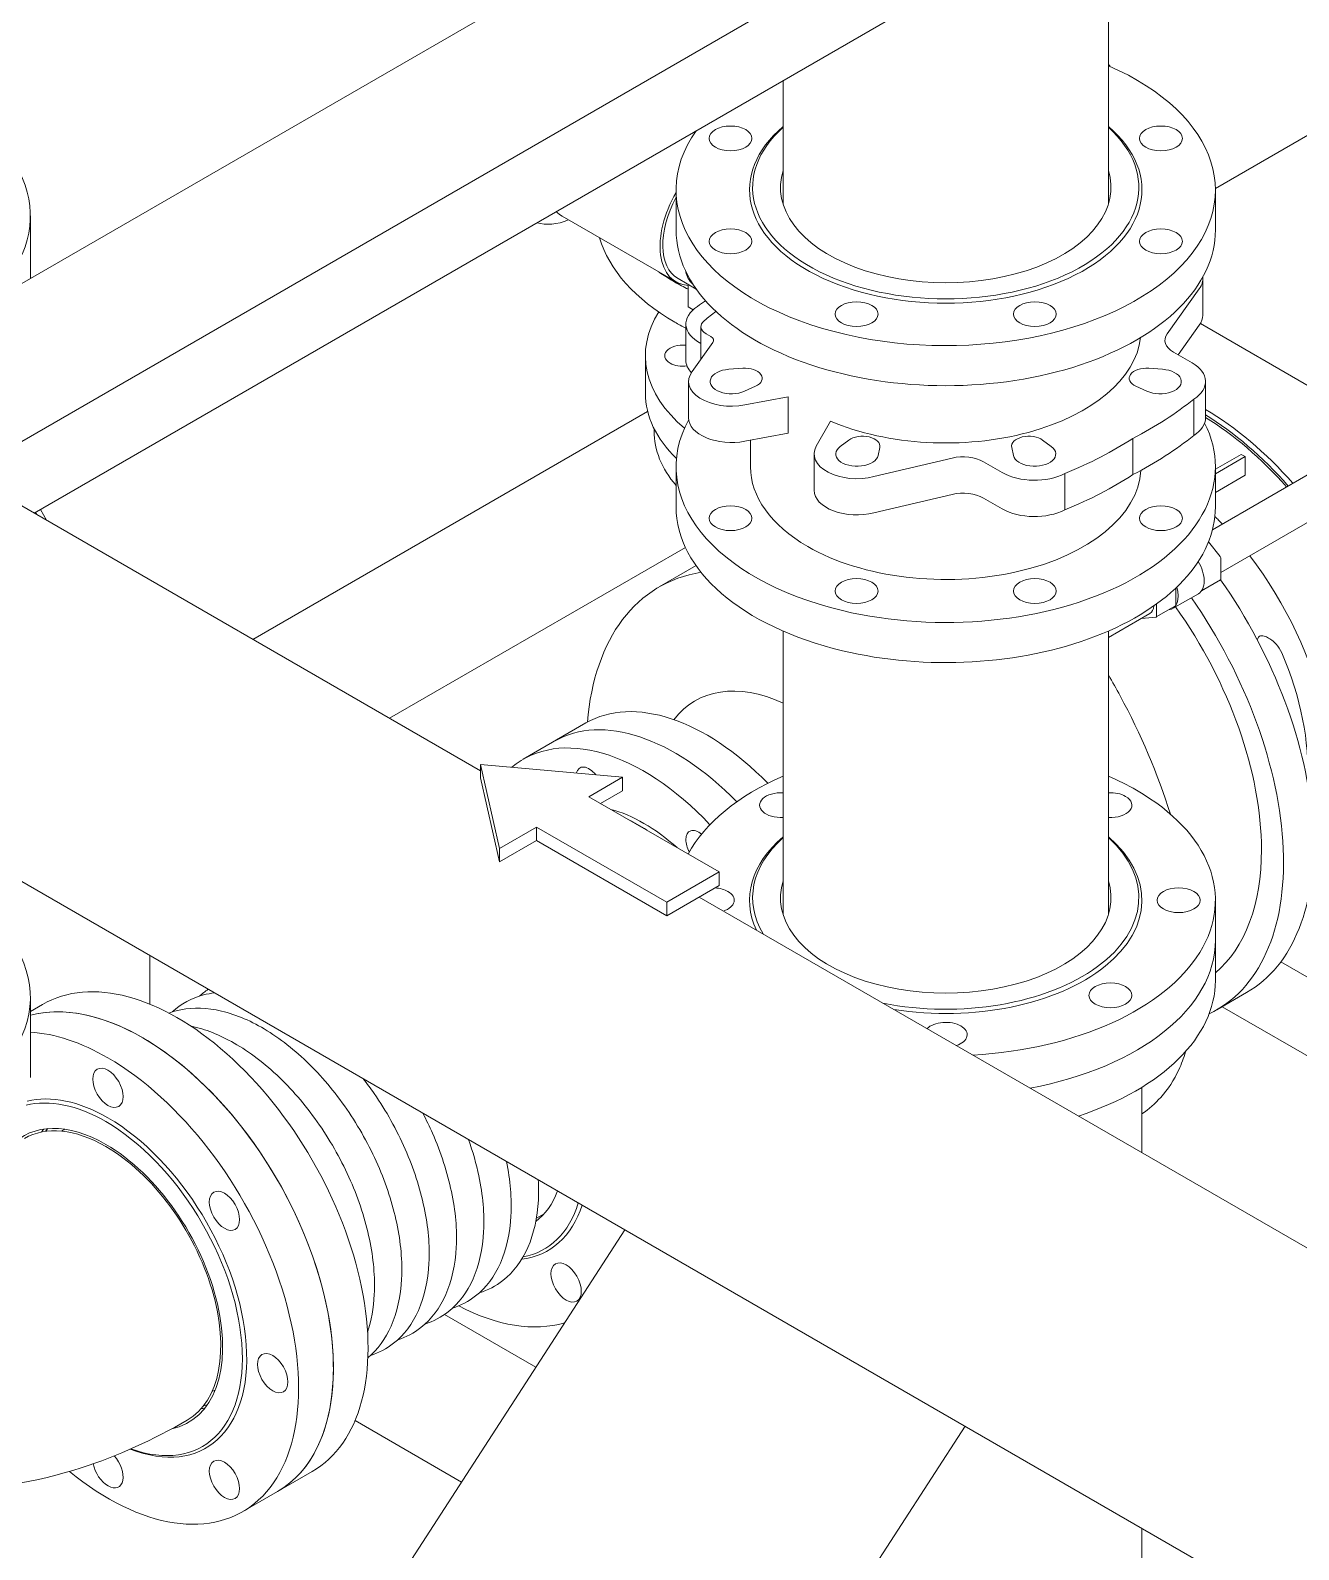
# Model space of a CAD drawing. Header units: millimetres. Extents: x -312439 to 477422, y -331570 to 212570.
# Drawn here: x 414782.7 to 415184.5, y 106726.6 to 107207.9 of the extents above; entities that cross this region are included whole.
import ezdxf

# ---------------------------------------------------------------- set-up
doc = ezdxf.new("R2010")
doc.units = ezdxf.units.MM

msp = doc.modelspace()

# ---------------------------------------------------------------- linework, layer by layer
at = {"color": 0, "linetype": 'Continuous', "lineweight": 0, "extrusion": (8.40036e-17, 0.816497, 0.57735)}
for p, q in [((413517.678, 107667.014), (415261.64, 106660.138)), ((413945.029, 107539.295), (414925.336, 106973.314)), ((415160.24, 107347.228), (414718.97, 107092.46)), ((415203.543, 107322.227), (414762.273, 107067.459)), ((415225.195, 107309.726), (414783.924, 107054.958)), ((415124.225, 107152.788), (415124.225, 107251.431)), ((415021.158, 107152.788), (415021.158, 107191.925)), ((415192.198, 107177.434), (415158.118, 107157.757)), ((414987.262, 107144.638), (414987.262, 107157.339)), ((415158.121, 107144.638), (415158.121, 107157.339)), ((414782.7, 107149.078), (414782.7, 107129.255)), ((414987.261, 107128.174), (414951.135, 107149.032)), ((414987.873, 107129.235), (414993.679, 107125.883)), ((414991.065, 107127.392), (414991.065, 107120.303)), ((415154.141, 107117.623), (415154.141, 107129.123)), ((415153.02, 107126.008), (415142.838, 107111.738)), ((414991.065, 107120.303), (414992.671, 107119.376)), ((414990.379, 107103.374), (414990.379, 107114.875)), ((414995.131, 107103.645), (414995.131, 107114.038)), ((415153.02, 107114.508), (415146.316, 107105.113)), ((415153.36, 107115.005), (415190.309, 107093.672)), ((414992.363, 107099.766), (414998.94, 107108.982)), ((414998.274, 107110.905), (414996.745, 107111.788)), ((414977.539, 107092.938), (414977.539, 107104.839)), ((415144.836, 107105.968), (415150.78, 107102.536)), ((415003.972, 107100.51), (415008.366, 107100.823)), ((415137.017, 107100.823), (415141.41, 107100.51)), ((414991.242, 107085.15), (414991.242, 107096.65)), ((415012.431, 107095.156), (415008.942, 107093.584)), ((415136.441, 107093.584), (415132.951, 107095.156)), ((415155.002, 107085.15), (415155.002, 107096.65)), ((415022.741, 107091.826), (415009.042, 107089.218)), ((415022.741, 107080.325), (415022.741, 107091.826)), ((415151.309, 107079.587), (415151.309, 107091.087)), ((414978.259, 107087.15), (414853.213, 107014.955)), ((415031.695, 107076.139), (415036.213, 107084.048)), ((414980.294, 107080.937), (414980.294, 107081.7)), ((415009.042, 107077.717), (415022.741, 107080.325)), ((415132.017, 107067.135), (415132.017, 107078.635)), ((415010.839, 107069.635), (415010.839, 107078.059)), ((415031.014, 107062.188), (415031.014, 107073.688)), ((415039.258, 107076.081), (415041.981, 107078.096)), ((415051.797, 107075.748), (415051.254, 107073.212)), ((415094.128, 107073.212), (415093.586, 107075.748)), ((415103.402, 107078.096), (415106.125, 107076.081)), ((414987.262, 107069.635), (414987.262, 107056.934)), ((415074.681, 107072.388), (415049.965, 107066.509)), ((415090.62, 107067.803), (415084.676, 107071.234)), ((415190.835, 107069.087), (415157.187, 107049.661)), ((415166.264, 107073.572), (415158.121, 107068.87)), ((415167.541, 107072.834), (415158.121, 107067.395)), ((415158.121, 107069.635), (415158.121, 107056.934)), ((415167.541, 107072.834), (415166.264, 107073.572)), ((415167.541, 107066.934), (415167.541, 107072.834)), ((415110.449, 107055.996), (415110.449, 107067.497)), ((415167.541, 107066.934), (415158.121, 107061.495)), ((415074.681, 107060.887), (415049.965, 107055.008)), ((415090.62, 107056.302), (415084.676, 107059.734)), ((414784.333, 107055.194), (414784.741, 107054.487)), ((414787.803, 107052.719), (414785.864, 107056.078)), ((415197.357, 107057.791), (415159.833, 107036.127)), ((415159.677, 107041.211), (415155.94, 107045.86)), ((414990.225, 107044.056), (414896.516, 106989.954)), ((415159.833, 107034.007), (415159.833, 107040.808)), ((414981.904, 107031.568), (414993.585, 107038.312)), ((415145.543, 107025.757), (415145.543, 107031.174)), ((415153.708, 107030.321), (415159.742, 107033.805)), ((415139.389, 107022.054), (415145.452, 107025.555)), ((415139.481, 107022.257), (415139.481, 107026.18)), ((415144.516, 107024.687), (415152.743, 107029.437)), ((415137.329, 107023.134), (415124.225, 107015.568)), ((415134.711, 107021.622), (415139.324, 107022.034)), ((415021.158, 106927.778), (415021.158, 107017.596)), ((415124.225, 106927.778), (415124.225, 107017.596)), ((414958.719, 106988.475), (414938.799, 106976.974)), ((414925.336, 106975.333), (414931.302, 106948.737)), ((414970.342, 106971.277), (414925.336, 106975.333)), ((414925.336, 106975.333), (414925.336, 106971.061)), ((414925.336, 106971.061), (414931.302, 106944.465)), ((414959.656, 106965.107), (414970.342, 106971.277)), ((414970.342, 106971.277), (414970.342, 106967.005)), ((415000.933, 106941.276), (414959.656, 106965.107)), ((414963.356, 106962.971), (414970.342, 106967.005)), ((414931.302, 106948.737), (414943.047, 106955.518)), ((414943.047, 106955.518), (414984.324, 106931.687)), ((414943.047, 106955.518), (414943.047, 106951.246)), ((414931.302, 106944.465), (414943.047, 106951.246)), ((414931.302, 106948.737), (414931.302, 106944.465)), ((414943.047, 106951.246), (414984.324, 106927.415)), ((414984.324, 106931.687), (415000.933, 106941.276)), ((415000.933, 106941.276), (415000.933, 106937.005)), ((414984.324, 106927.415), (415000.933, 106937.005)), ((414984.324, 106931.687), (414984.324, 106927.415)), ((414994.579, 106933.337), (415313.174, 106749.396)), ((415158.121, 106932.329), (415158.121, 106906.928)), ((414820.508, 106899.429), (414820.508, 106914.825)), ((415200.881, 106900.136), (415178.867, 106912.846)), ((414782.7, 106901.567), (414782.7, 106876.166)), ((415168.015, 106903.063), (415158.567, 106897.609)), ((414782.7, 106897.104), (414786.565, 106899.335)), ((415279.041, 106830.009), (415160.261, 106898.586)), ((415134.85, 106873.092), (415134.85, 106852.351)), ((414943.011, 106831.614), (414945.451, 106833.022)), ((414892.841, 106707.089), (414970.998, 106827.94)), ((414942.857, 106784.428), (414913.939, 106801.124)), ((414919.312, 106748.02), (414885.557, 106767.508)), ((414997.23, 106639.579), (415078.797, 106765.702)), ((414871.995, 106751.367), (414849.997, 106738.666)), ((415134.85, 106733.34), (415134.85, 106684.818))]:
    msp.add_line(p, q, dxfattribs=at)
at = {"color": 0, "linetype": 'Continuous', "lineweight": 0}
for centre, major_axis, ratio, start_param, end_param in [((415072.691, 107157.339), (85.43, 0), 0.5773503, 2.752779, 7.2064421), ((415047.29, 107175.704), (85.43, 0), 0.5773503, 0.4332779, 0.449745), ((414697.27, 107149.078), (85.43, 0), 0.5773503, 5.6298261, 7.0685835), ((415072.691, 107157.339), (62.159, 0), 0.5773503, 2.548228, 6.8765499), ((415072.691, 107158.139), (-61.179, 0), 0.5773503, 5.7140037, 9.9939595), ((415072.691, 107158.139), (-52.36, 0), 0.5773503, 6.105246, 9.6027173), ((414999.509, 107149.388), (12.248, 21.214), 0.5773503, 1.570744, 3.4177719), ((414999.509, 107149.388), (11.636, 20.153), 0.5773503, 1.6248603, 3.1415927), ((414956.295, 107174.338), (15.511, 26.401), 0.5823607, 3.2873356, 3.7894838), ((414963.383, 107170.246), (12.248, 21.214), 0.5773503, 2.9796521, 3.1415927), ((415047.29, 107150.303), (-85.43, 0), 0.5773503, 0.1657992, 0.7853982), ((415072.691, 107144.638), (-85.43, 0), 0.5773503, 0, 3.1415927), ((415004.783, 107131.875), (-14.404, 0), 0.5773503, 0.0592775, 0.5701311), ((415047.29, 107163.004), (-85.43, 0), 0.5773503, 0.6980809, 0.7853982), ((415047.29, 107163.004), (85.43, 0), 0.5773503, 3.8396735, 3.9940326), ((415047.29, 107163.004), (-85.43, 0), 0.5773503, 0.7853982, 0.85244), ((415140.585, 107129.123), (13.555, 0), 0.5773503, 5.8737687, 6.3559681), ((415197.405, 107026.633), (-260.27, 0), 0.5773503, 5.5936799, 5.6090261), ((415047.658, 107104.839), (70.12, 0), 0.5773503, 2.7930902, 3.7451596), ((415004.783, 107114.875), (-14.404, 0), 0.5773503, 5.5507149, 7.1196252), ((415207.403, 107029.665), (-258.702, 0), 0.5773503, 5.6433419, 5.6673391), ((415140.585, 107117.623), (13.555, 0), 0.5773503, 5.8737687, 6.2831853), ((415047.29, 107150.303), (-85.43, 0), 0.5773503, 0.7853982, 0.8417287), ((415000.642, 107114.038), (-5.512, 0), 0.5773503, 5.6411446, 7.0685835), ((414989.48, 107104.839), (5.818, 0), 0.5773503, 1.4156902, 3.9269908), ((414996.109, 107109.655), (3.062, 0), 0.5773503, 5.8923976, 7.0685835), ((415072.691, 107112.887), (61.852, 0), 0.5773503, 4.0816104, 6.2172753), ((415151.331, 107109.718), (-9.186, 0), 0.5773503, 5.8923976, 7.0685835), ((415004.783, 107103.374), (-14.404, 0), 0.5773503, 0, 0.4962001), ((415140.585, 107096.65), (14.417, 0), 0.5773503, 5.5512125, 7.0685835), ((414989.48, 107104.839), (5.818, 0), 0.5773503, 3.9269908, 4.9283363), ((415004.797, 107096.65), (-13.555, 0), 0.5773503, 5.8737687, 8.1724889), ((415004.797, 107096.65), (-6.736, 0), 0.5773503, 4.8351545, 8.5166127), ((415009.041, 107097.665), (5.512, 0), 0.5773503, 5.3750201, 7.9767471), ((415136.342, 107097.665), (-5.512, 0), 0.5773503, 4.5896219, 7.191349), ((415140.585, 107096.65), (6.736, 0), 0.5773503, 4.0497563, 7.7312146), ((415047.658, 107092.938), (70.12, 0), 0.5773503, 3.1415927, 3.6778642), ((415045.121, 107134.721), (130.337, 0), 0.5773503, 5.4421677, 5.6646456), ((415072.691, 107069.635), (-85.43, 0), 0.5773503, 5.9753277, 7.4612826), ((415004.797, 107085.15), (-13.555, 0), 0.5773503, 0, 1.8893036), ((415072.691, 107069.635), (-85.43, 0), 0.5773503, 1.1780972, 3.4255664), ((415140.585, 107085.15), (14.417, 0), 0.5773503, 5.5512125, 6.2831853), ((415154.511, 107013.123), (-45.908, 79.515), 0.5773503, 5.0487577, 5.4902292), ((415153.042, 107012.275), (-45.908, 79.515), 0.5773503, 5.0487577, 5.4675874), ((415153.042, 107012.275), (-45.414, 78.66), 0.5773503, 5.0525609, 5.4672591), ((415047.658, 107080.937), (67.364, 0), 0.5773503, 3.1415927, 3.6004153), ((415046.326, 107076.138), (5.512, 0), 0.5773503, 6.1604182, 8.7621453), ((415099.056, 107076.138), (5.512, 0), 0.5773503, 0.6626311, 3.2643581), ((415034.874, 107128.805), (-130.337, 0), 0.5773503, 2.1893361, 2.411814), ((415045.121, 107123.22), (130.337, 0), 0.5773503, 5.4421677, 5.6646456), ((415044.569, 107073.688), (-13.555, 0), 0.5773503, 5.964678, 8.2633982), ((415044.569, 107073.688), (-6.736, 0), 0.5773503, 5.6205526, 9.3020109), ((415100.814, 107073.688), (-6.736, 0), 0.5773503, 0.1227655, 3.8042237), ((415072.691, 107069.635), (61.852, 0), 0.5773503, 3.1415927, 3.9269908), ((415078.181, 107067.484), (-9.186, 0), 0.5773503, 3.9269908, 5.1031767), ((415072.691, 107069.635), (61.852, 0), 0.5773503, 3.9269908, 6.2501807), ((415100.814, 107073.688), (-14.417, 0), 0.5773503, 0.7853982, 2.3027692), ((415034.874, 107117.304), (-130.337, 0), 0.5773503, 2.1893361, 2.411814), ((415044.569, 107062.188), (-13.555, 0), 0.5773503, 0, 1.9802129), ((415078.181, 107055.984), (-9.186, 0), 0.5773503, 3.9269908, 5.1031767), ((415072.691, 107056.934), (85.43, 0), 0.5773503, 3.1415927, 4.3196899), ((415072.691, 107056.934), (85.43, 0), 0.5773503, 4.3196899, 6.2831853), ((415100.814, 107062.188), (-14.417, 0), 0.5773503, 0.7853982, 2.3027692), ((415140.182, 107004.85), (-38.42, 66.546), 0.5773503, 5.1177876, 5.1645154), ((415159.521, 107040.988), (-0.221, 0.383), 0.5773503, 3.9269908, 4.9741884), ((415140.182, 107004.85), (-38.42, 66.546), 0.5773503, 3.4789374, 4.9389516), ((415037.57, 106935.153), (-55.666, 96.416), 0.5773503, 6.06671, 6.976924), ((415148.358, 107037.032), (-4.385, 7.596), 0.5773503, 3.1415927, 4.722572), ((415140.13, 107032.282), (-4.385, 7.596), 0.5773503, 2.8865178, 4.2961369), ((415159.521, 107034.188), (0.221, -0.383), 0.5773503, 0, 0.7853982), ((415116.982, 106991.456), (-51.033, 88.392), 0.5773503, 3.1415927, 4.8629226), ((415134.068, 107028.782), (-3.261, 5.648), 0.5773503, 3.1415927, 3.8252571), ((415145.231, 107025.938), (0.221, -0.383), 0.5773503, 0, 0.7853982), ((415107.534, 106986.001), (-51.033, 88.392), 0.5773503, 3.094811, 4.8600039), ((415139.168, 107022.437), (0.221, -0.383), 0.5773503, 6.0213859, 7.0685835), ((415107.534, 106986.001), (-46.093, 79.835), 0.5773503, 3.9269908, 4.8759623), ((415137.348, 107003.214), (35.359, -61.243), 0.5773503, 0.7105714, 1.3652852), ((414996.994, 106922.18), (38.275, -66.294), 0.5773503, 1.9908889, 3.1415927), ((415026.007, 106938.931), (-32.671, 56.588), 0.5773503, 5.6029259, 6.5196915), ((414977.074, 106910.68), (-38.275, 66.294), 0.5773503, 5.1011176, 6.3828705), ((414987.034, 106916.43), (-38.275, 66.294), 0.5773503, 5.1299011, 6.2831853), ((414987.034, 106916.43), (38.275, -66.294), 0.5773503, 1.9883084, 3.1415927), ((414959.674, 106969.232), (2.909, -5.038), 0.5773503, 1.8073064, 3.703653), ((415072.691, 106932.329), (85.43, 0), 0.5773503, 2.2183358, 2.8405914), ((415072.691, 106932.329), (85.43, 0), 0.5773503, 0.7853982, 0.9232568), ((415020.511, 106962.455), (6.798, 0), 0.5773503, 1.4754839, 4.8077014), ((415072.691, 106932.329), (85.43, 0), 0.5773503, 4.8135429, 7.0685835), ((415124.872, 106962.455), (6.798, 0), 0.5773503, 0.7853982, 1.6661088), ((415124.872, 106962.455), (6.798, 0), 0.5773503, 4.6170765, 7.0685835), ((414977.074, 106910.68), (-28.17, 48.793), 0.5773503, 5.2307146, 5.7648597), ((414975.775, 106909.93), (-28.17, 48.793), 0.5773503, 5.4223545, 5.5732198), ((414994.474, 106949.14), (2.909, -5.038), 0.5773503, 2.1419029, 3.9269908), ((414994.474, 106949.14), (2.909, -5.038), 0.5773503, 3.9269908, 4.6801248), ((415072.691, 106932.329), (62.159, 0), 0.5773503, 2.548228, 3.4088292), ((415072.691, 106933.129), (61.179, 0), 0.5773503, 2.5724111, 3.4729014), ((415072.691, 106933.129), (61.179, 0), 0.5773503, 4.3810802, 6.8523669), ((415072.691, 106932.329), (62.159, 0), 0.5773503, 4.4451524, 6.8765499), ((415107.534, 106986.001), (-46.093, 79.835), 0.5773503, 3.2445845, 3.9269908), ((414697.27, 106901.567), (85.43, 0), 0.5773503, 5.4977871, 7.0391668), ((414998.897, 106932.329), (6.798, 0), 0.5773503, 0.7853982, 1.4679007), ((414998.897, 106932.329), (6.798, 0), 0.5773503, 5.2269336, 7.0685835), ((415072.691, 106933.129), (52.36, 0), 0.5773503, 2.9636533, 6.4611246), ((415072.691, 106919.628), (85.43, 0), 0.5773503, 5.031012, 6.2831853), ((414829.28, 106825.351), (42.715, -73.984), 0.5773503, 0, 3.1415927), ((415072.691, 106906.928), (-85.43, 0), 0.5773503, 2.0849508, 3.1415927), ((414818.281, 106819.001), (42.715, -73.984), 0.5773503, 0, 2.9860305), ((414818.281, 106819.001), (-42.715, 73.984), 0.5773503, 5.4977871, 6.1276232), ((415072.691, 106889.724), (6.798, 0), 0.5773503, 0.7853982, 2.627048), ((415072.691, 106889.724), (6.798, 0), 0.5773503, 5.2269336, 7.0685835), ((414807.282, 106812.65), (-42.715, 73.984), 0.5773503, 5.4977871, 5.9168815), ((414818.281, 106819.001), (-42.715, 73.984), 0.5773503, 3.1415927, 5.4977871), ((414807.282, 106812.65), (-42.715, 73.984), 0.5773503, 2.1523857, 5.4977871), ((414806.589, 106812.25), (-30.589, 52.982), 0.5773503, 5.4977871, 6.1211239), ((414807.282, 106812.65), (-31.079, 53.831), 0.5773503, 5.4977871, 6.1186246), ((414806.589, 106812.25), (-26.18, 45.345), 0.5773503, 5.4977871, 6.446029), ((414806.589, 106812.25), (-30.589, 52.982), 0.5773503, 2.5410686, 5.4977871), ((414807.282, 106812.65), (-31.079, 53.831), 0.5773503, 2.5178145, 5.4977871), ((414806.589, 106812.25), (-25.767, 44.629), 0.5773503, 5.4977871, 6.2831853), ((414818.281, 106819.001), (26.18, -45.345), 0.5773503, 3.3667881, 3.4029304), ((414818.281, 106819.001), (-26.18, 45.345), 0.5773503, 0.2251954, 0.2613377), ((414818.281, 106819.001), (25.721, -44.55), 0.5773503, 3.3303616, 3.3668451), ((414818.281, 106819.001), (23.884, -41.368), 0.5773503, 3.1805085, 3.2190249), ((414806.589, 106812.25), (-26.18, 45.345), 0.5773503, 2.9551609, 5.4977871), ((414806.589, 106812.25), (-25.767, 44.629), 0.5773503, 3.1415927, 5.4977871), ((414914.848, 106874.753), (26.18, -45.345), 0.5773503, 0.0714254, 0.4419818), ((414915.54, 106875.153), (31.079, -53.831), 0.5773503, 6.0429835, 6.7645274), ((414914.848, 106874.753), (30.589, -52.982), 0.5773503, 6.0836287, 6.7762664), ((414915.54, 106875.153), (42.715, -73.984), 0.5773503, 5.5452621, 6.1444568), ((414818.281, 106819.001), (23.884, -41.368), 0.5773503, 6.205753, 6.2442695), ((414818.281, 106819.001), (26.18, -45.345), 0.5773503, 6.0218476, 6.0579899), ((414818.281, 106819.001), (-26.18, 45.345), 0.5773503, 2.8802549, 2.9163972), ((414818.281, 106819.001), (25.721, -44.55), 0.5773503, 6.0579329, 6.0944163), ((414807.282, 106752.398), (-3.399, 5.887), 0.5773503, 1.015663, 5.076894)]:
    msp.add_ellipse(centre, major_axis=major_axis, ratio=ratio, start_param=start_param, end_param=end_param, dxfattribs=at)
for centre, major_axis in [((415004.514, 107173.643), (6.798, 0)), ((415140.868, 107173.643), (6.798, 0)), ((415004.514, 107141.035), (6.798, 0)), ((415140.868, 107141.035), (6.798, 0)), ((415044.452, 107117.977), (6.798, 0)), ((415100.931, 107117.977), (6.798, 0)), ((415004.514, 107053.331), (-6.798, 0)), ((415140.868, 107053.331), (-6.798, 0)), ((415044.452, 107030.273), (-6.798, 0)), ((415100.931, 107030.273), (-6.798, 0)), ((415146.486, 106932.329), (6.798, 0)), ((415124.872, 106902.202), (6.798, 0)), ((414807.282, 106872.903), (-3.399, 5.887)), ((414844.179, 106833.953), (-3.399, 5.887)), ((414952.437, 106811.246), (3.399, -5.887)), ((414859.463, 106782.524), (-3.399, 5.887)), ((414844.179, 106748.743), (-3.399, 5.887))]:
    msp.add_ellipse(centre, major_axis=major_axis, ratio=0.5773503, dxfattribs=at)
for points, knots in [([(415171.909, 107015.778), (415172.029, 107015.918), (415172.194, 107016.021), (415172.632, 107016.136), (415172.898, 107016.138), (415173.623, 107016.023), (415174.124, 107015.843), (415175.557, 107015.091), (415176.524, 107014.35), (415178.046, 107012.703), (415178.717, 107011.779), (415179.178, 107010.701)], [-18.8520508, -18.8520508, -18.8520508, -18.8520508, -16.6572549, -16.6572549, -14.2967967, -14.2967967, -10.7569531, -10.7569531, -4.804859, -4.804859, 0, 0, 0, 0]), ([(415171.517, 107015.124), (415171.562, 107015.229), (415171.611, 107015.329), (415171.738, 107015.555), (415171.82, 107015.674), (415171.909, 107015.778)], [60.4384535, 60.4384535, 60.4384535, 60.4384535, 61.1672301, 61.1672301, 62.2021853, 62.2021853, 62.2021853, 62.2021853]), ([(415143.857, 106959.615), (415139.878, 106972.301), (415134.49, 106984.963), (415126.745, 106999.293), (415125.503, 107001.5), (415124.225, 107003.684)], [3.55805568, 3.55805568, 3.55805568, 3.55805568, 3.87830825, 3.87830825, 3.93718462, 3.93718462, 3.93718462, 3.93718462]), ([(414827.574, 106896.933), (414830.421, 106899.523), (414833.839, 106901.36), (414838.719, 106902.613), (414839.877, 106902.825), (414841.059, 106902.96)], [0.66022736, 0.66022736, 0.66022736, 0.66022736, 0.94527954, 0.94527954, 1.0311141, 1.0311141, 1.0311141, 1.0311141]), ([(414826.582, 106896.592), (414827.348, 106896.874), (414828.131, 106897.118), (414832.853, 106898.33), (414837.126, 106898.39), (414846.228, 106896.702), (414851.085, 106894.827), (414860.807, 106889.291), (414865.669, 106885.586), (414874.834, 106876.773), (414879.136, 106871.669), (414886.763, 106860.589), (414890.091, 106854.618), (414895.458, 106842.381), (414897.496, 106836.119), (414900.067, 106823.89), (414900.595, 106817.926), (414900.022, 106806.881), (414898.921, 106801.796), (414895.215, 106793.402), (414892.733, 106789.979), (414889.628, 106787.393)], [0.8846348, 0.8846348, 0.8846348, 0.8846348, 0.9452795, 0.9452795, 1.2436028, 1.2436028, 1.563904, 1.563904, 1.8920444, 1.8920444, 2.2193958, 2.2193958, 2.5456685, 2.5456685, 2.872043, 2.872043, 3.1996274, 3.1996274, 3.5274785, 3.5274785, 3.8277541, 3.8277541, 3.8277541, 3.8277541]), ([(414833.606, 106892.428), (414838.083, 106891.5), (414842.679, 106889.681), (414852.146, 106884.291), (414857.009, 106880.586), (414866.173, 106871.773), (414870.475, 106866.669), (414878.103, 106855.589), (414881.43, 106849.617), (414886.797, 106837.381), (414888.835, 106831.118), (414891.406, 106818.889), (414891.934, 106812.926), (414891.428, 106803.156), (414890.726, 106799.168), (414889.533, 106795.559)], [1.2605977, 1.2605977, 1.2605977, 1.2605977, 1.563904, 1.563904, 1.8920444, 1.8920444, 2.2193958, 2.2193958, 2.5456685, 2.5456685, 2.872043, 2.872043, 3.1996274, 3.1996274, 3.4517913, 3.4517913, 3.4517913, 3.4517913]), ([(415148.635, 106884.338), (415148.066, 106882.352), (415147.363, 106880.451), (415145.029, 106875.384), (415143.114, 106872.45), (415139.049, 106867.91), (415137.052, 106866.159), (415134.85, 106864.654)], [365.0317153, 365.0317153, 365.0317153, 365.0317153, 374.4335409, 374.4335409, 391.4731963, 391.4731963, 404.6973487, 404.6973487, 404.6973487, 404.6973487]), ([(414888.279, 106875.698), (414889.426, 106874.211), (414890.54, 106872.683), (414895.424, 106865.589), (414898.752, 106859.618), (414904.118, 106847.382), (414906.156, 106841.119), (414908.727, 106828.89), (414909.255, 106822.926), (414908.683, 106811.881), (414907.582, 106806.796), (414903.779, 106798.183), (414901.117, 106794.606), (414895.577, 106790.249), (414893.094, 106788.936), (414890.419, 106788.082)], [2.1271961, 2.1271961, 2.1271961, 2.1271961, 2.2193958, 2.2193958, 2.5456685, 2.5456685, 2.872043, 2.872043, 3.1996274, 3.1996274, 3.5274785, 3.5274785, 3.8442096, 3.8442096, 4.0521616, 4.0521616, 4.0521616, 4.0521616]), ([(414907.047, 106864.862), (414908.137, 106862.768), (414909.156, 106860.643), (414912.779, 106852.382), (414914.817, 106846.119), (414917.388, 106833.89), (414917.916, 106827.926), (414917.344, 106816.881), (414916.242, 106811.797), (414912.44, 106803.183), (414909.778, 106799.606), (414904.238, 106795.25), (414901.755, 106793.936), (414899.08, 106793.082)], [2.4313994, 2.4313994, 2.4313994, 2.4313994, 2.5456685, 2.5456685, 2.872043, 2.872043, 3.1996274, 3.1996274, 3.5274785, 3.5274785, 3.8442096, 3.8442096, 4.0521616, 4.0521616, 4.0521616, 4.0521616]), ([(414921.522, 106856.505), (414922.876, 106852.662), (414923.963, 106848.809), (414926.048, 106838.89), (414926.577, 106832.927), (414926.004, 106821.881), (414924.903, 106816.797), (414921.1, 106808.183), (414918.439, 106804.606), (414912.898, 106800.25), (414910.415, 106798.936), (414907.74, 106798.082)], [2.6692416, 2.6692416, 2.6692416, 2.6692416, 2.872043, 2.872043, 3.1996274, 3.1996274, 3.5274785, 3.5274785, 3.8442096, 3.8442096, 4.0521616, 4.0521616, 4.0521616, 4.0521616]), ([(414933.511, 106849.583), (414934.734, 106843.609), (414935.231, 106837.797), (414934.665, 106826.882), (414933.564, 106821.797), (414929.761, 106813.183), (414927.099, 106809.606), (414921.559, 106805.25), (414919.076, 106803.937), (414916.401, 106803.083)], [2.8797743, 2.8797743, 2.8797743, 2.8797743, 3.1996274, 3.1996274, 3.5274785, 3.5274785, 3.8442096, 3.8442096, 4.0521616, 4.0521616, 4.0521616, 4.0521616]), ([(414943.616, 106843.749), (414943.734, 106841.572), (414943.74, 106839.443), (414943.347, 106831.84), (414942.243, 106826.744), (414938.43, 106818.112), (414935.762, 106814.526), (414930.172, 106810.131), (414927.638, 106808.799), (414924.908, 106807.944)], [3.07704493, 3.07704493, 3.07704493, 3.07704493, 3.19957844, 3.19957844, 3.52760382, 3.52760382, 3.84422887, 3.84422887, 4.05537295, 4.05537295, 4.05537295, 4.05537295]), ([(414650.339, 106834.952), (414651.312, 106830.939), (414652.451, 106826.962), (414659.292, 106806.602), (414668.092, 106790.865), (414690.368, 106767.802), (414702.333, 106759.544), (414727.907, 106748.867), (414741.304, 106746.222), (414769.703, 106745.445), (414784.62, 106747.986), (414810.44, 106756.303), (414821.627, 106761.427), (414832.356, 106767.621)], [0.2407371, 0.2407371, 0.2407371, 0.2407371, 0.3141593, 0.3141593, 0.6213948, 0.6213948, 0.8596171, 0.8596171, 1.0883751, 1.0883751, 1.3532662, 1.3532662, 1.5707963, 1.5707963, 1.5707963, 1.5707963])]:
    msp.add_open_spline(points, degree=3, knots=knots, dxfattribs=at)
msp.add_rational_spline([(415171.383, 107014.811), (415171.45, 107014.968), (415171.517, 107015.124)], [1.00009830124, 1.00005118917, 1], degree=2, dxfattribs=at)
msp.add_open_spline([(414836.234, 106901.933), (414837.118, 106902.737), (414838.055, 106903.47), (414839.041, 106904.126)], degree=3, dxfattribs=at)

doc.saveas('drawing.dxf')
